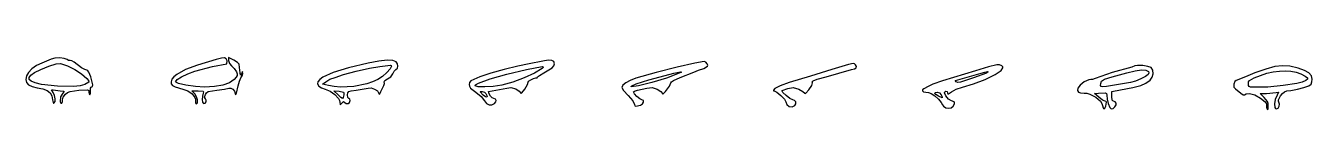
# Model space of a CAD drawing. Extents: x 11 to 695, y 9 to 24.
# Drawn here: x 344 to 695, y 9.3 to 23.6 of the extents above; entities that cross this region are included whole.
import ezdxf

# ---------------------------------------------------------------- set-up
doc = ezdxf.new("R2010")
doc.units = 0

msp = doc.modelspace()

# ---------------------------------------------------------------- linework, layer by layer
at = {"layer": 'Layer 1'}
for p, q in [((346.92214, 21.365206), (345.706708, 20.496079)), ((348.419428, 22.079671), (346.92214, 21.365206)), ((348.12073, 20.355315), (350.32853, 21.214572)), ((350.980596, 23.159172), (348.419428, 22.079671)), ((350.32853, 21.214572), (352.336636, 21.828692)), ((351.997672, 23.430618), (350.980596, 23.159172)), ((353.304036, 23.490298), (351.997672, 23.430618)), ((352.336636, 21.828692), (353.483556, 21.96643)), ((354.527917, 23.35002), (353.304036, 23.490298)), ((353.483556, 21.96643), (355.389263, 21.278865)), ((355.29754, 23.021589), (354.527917, 23.35002)), ((355.692564, 22.793341), (355.29754, 23.021589)), ((355.389263, 21.278865), (357.377371, 20.336761)), ((356.096583, 22.790519), (355.692564, 22.793341)), ((356.593911, 22.717803), (356.096583, 22.790519)), ((357.213478, 22.32203), (356.593911, 22.717803)), ((359.258532, 20.767117), (357.213478, 22.32203)), ((390.878024, 21.498293), (387.614265, 20.299868)), ((390.172468, 19.883981), (394.933604, 21.137931)), ((395.993305, 23.04205), (390.878024, 21.498293)), ((394.933604, 21.137931), (398.879029, 21.872238)), ((397.374949, 23.406899), (395.993305, 23.04205)), ((398.246145, 23.475349), (397.374949, 23.406899)), ((398.7247, 23.232252), (398.246145, 23.475349)), ((398.928418, 22.662461), (398.7247, 23.232252)), ((398.879029, 21.872238), (398.928418, 22.662461)), ((400.755808, 22.889297), (399.344696, 23.624839)), ((399.344696, 23.624839), (399.344696, 22.756652)), ((399.344696, 22.756652), (399.575236, 21.973838)), ((399.575236, 21.973838), (400.19101, 21.333899)), ((400.19101, 21.333899), (400.918571, 20.628607)), ((401.76343, 22.250725), (400.755808, 22.889297)), ((402.204314, 21.748413), (401.76343, 22.250725)), ((402.320378, 20.813904), (402.204314, 21.748413)), ((437.44472, 22.07438), (432.062844, 20.767244)), ((440.378808, 22.629305), (437.44472, 22.07438)), ((437.756609, 20.666134), (440.619722, 21.144104)), ((442.622795, 22.872849), (440.378808, 22.629305)), ((440.619722, 21.144104), (443.53014, 21.472541)), ((444.180189, 22.805176), (442.622795, 22.872849)), ((443.794724, 21.179029), (443.438192, 20.448966)), ((443.53014, 21.472541), (443.717069, 21.405689)), ((443.717069, 21.405689), (443.794724, 21.179029)), ((445.054494, 22.426452), (444.180189, 22.805176)), ((445.425369, 21.854395), (445.054494, 22.426452)), ((445.40181, 20.672313), (445.540225, 21.225552)), ((445.540225, 21.225552), (445.425369, 21.854395)), ((478.241826, 21.232734), (474.564065, 20.330554)), ((481.365581, 21.848602), (478.241826, 21.232734)), ((480.660025, 20.30802), (484.925905, 21.090482)), ((485.06975, 22.549572), (481.365581, 21.848602)), ((484.925905, 21.090482), (485.298405, 20.993325)), ((486.499443, 22.822473), (485.06975, 22.549572)), ((487.487117, 22.807144), (486.499443, 22.822473)), ((488.059858, 22.497928), (487.487117, 22.807144)), ((487.623113, 20.805349), (488.102588, 21.352618)), ((488.244752, 21.889171), (488.059858, 22.497928)), ((488.102588, 21.352618), (488.244752, 21.889171)), ((526.521165, 22.029224), (521.758662, 20.959249)), ((529.101119, 22.500403), (526.521165, 22.029224)), ((529.019892, 20.626932), (529.985754, 21.179206)), ((529.567976, 22.327129), (529.101119, 22.500403)), ((529.8782, 21.861655), (529.567976, 22.327129)), ((530.040307, 21.467017), (529.8782, 21.861655)), ((529.985754, 21.179206), (530.040307, 21.467017)), ((568.501747, 21.679974), (563.915633, 20.27874)), ((569.740439, 21.9674), (568.501747, 21.679974)), ((570.069801, 21.868986), (569.740439, 21.9674)), ((570.342543, 21.603421), (570.069801, 21.868986)), ((570.613112, 21.131382), (570.342543, 21.603421)), ((570.545743, 20.776951), (570.613112, 21.131382)), ((608.894828, 21.606243), (606.601771, 21.000876)), ((609.666221, 21.565233), (608.894828, 21.606243)), ((610.282304, 21.285568), (609.666221, 21.565233)), ((610.521195, 21.025411), (610.282304, 21.285568)), ((646.521071, 21.280629), (645.762246, 20.95431)), ((647.310318, 21.445547), (646.521071, 21.280629)), ((648.705958, 21.385537), (647.310318, 21.445547)), ((650.139631, 21.158243), (648.705958, 21.385537)), ((651.04298, 20.821312), (650.139631, 21.158243)), ((684.742815, 21.10499), (682.272652, 20.437843)), ((686.821195, 21.357799), (684.742815, 21.10499)), ((688.847188, 21.204606), (686.821195, 21.357799)), ((691.160188, 20.653743), (688.847188, 21.204606)), ((344.226749, 18.552818), (344.014891, 17.608172)), ((344.014891, 17.608172), (344.190226, 16.767844)), ((344.799467, 19.537034), (344.226749, 18.552818)), ((345.706708, 20.496079), (344.799467, 19.537034)), ((344.928072, 18.15925), (345.390685, 18.769875)), ((344.973856, 17.613976), (344.928072, 18.15925)), ((345.515007, 17.097741), (344.973856, 17.613976)), ((345.390685, 18.769875), (346.374727, 19.482167)), ((346.374727, 19.482167), (348.12073, 20.355315)), ((357.377371, 20.336761), (359.270923, 19.086086)), ((360.112056, 20.286209), (359.258532, 20.767117)), ((359.270923, 19.086086), (360.687498, 17.817816)), ((360.687636, 20.108348), (360.112056, 20.286209)), ((360.687498, 17.817816), (361.097411, 17.268012)), ((360.947727, 19.984385), (360.687636, 20.108348)), ((361.220815, 19.625439), (360.947727, 19.984385)), ((361.760081, 18.280252), (361.220815, 19.625439)), ((362.274828, 16.086458), (361.760081, 18.280252)), ((383.889745, 17.63129), (383.645644, 16.981353)), ((384.426328, 18.300764), (383.889745, 17.63129)), ((385.237721, 18.977121), (384.426328, 18.300764)), ((387.614265, 20.299868), (385.237721, 18.977121)), ((385.332872, 17.5382), (386.527301, 18.304197)), ((386.527301, 18.304197), (388.221396, 19.130717)), ((388.221396, 19.130717), (390.172468, 19.883981)), ((400.855644, 17.575755), (399.587005, 16.694841)), ((401.429901, 18.188508), (400.855644, 17.575755)), ((400.918571, 20.628607), (401.479708, 19.71112)), ((401.694462, 18.642908), (401.429901, 18.188508)), ((401.479708, 19.71112), (401.695631, 19.097573)), ((401.695631, 19.097573), (401.694462, 18.642908)), ((402.30199, 17.160888), (402.724309, 18.019549)), ((402.484067, 19.402792), (402.320378, 20.813904)), ((402.602469, 18.762279), (402.484067, 19.402792)), ((402.872476, 19.226403), (402.602469, 18.762279)), ((402.724309, 18.019549), (403.070781, 18.611908)), ((403.136398, 19.737358), (402.872476, 19.226403)), ((403.070781, 18.611908), (403.20056, 19.254272)), ((403.20056, 19.254272), (403.136398, 19.737358)), ((424.209333, 17.564877), (423.709661, 16.976738)), ((425.084487, 18.177313), (424.209333, 17.564877)), ((427.905823, 19.454518), (425.084487, 18.177313)), ((425.84679, 16.978502), (426.9845, 17.631141)), ((426.9845, 17.631141), (428.395612, 18.154311)), ((432.062844, 20.767244), (427.905823, 19.454518)), ((428.395612, 18.154311), (430.664206, 18.931525)), ((430.664206, 18.931525), (434.111321, 19.848703)), ((434.111321, 19.848703), (437.756609, 20.666134)), ((440.026702, 17.558821), (438.642448, 16.925841)), ((441.31212, 18.40636), (440.026702, 17.558821)), ((442.529971, 19.447242), (441.31212, 18.40636)), ((441.996174, 17.338159), (442.695468, 17.73133)), ((443.438192, 20.448966), (442.529971, 19.447242)), ((442.695468, 17.73133), (443.579838, 18.295334)), ((443.579838, 18.295334), (444.122102, 19.128683)), ((444.122102, 19.128683), (444.525812, 19.888744)), ((444.525812, 19.888744), (445.012866, 20.32707)), ((445.012866, 20.32707), (445.40181, 20.672313)), ((467.871822, 18.282016), (465.424822, 17.216318)), ((467.554907, 16.617676), (470.68999, 17.768107)), ((470.913623, 19.295751), (467.871822, 18.282016)), ((470.68999, 17.768107), (475.287955, 19.07107)), ((474.564065, 20.330554), (470.913623, 19.295751)), ((475.287955, 19.07107), (480.660025, 20.30802)), ((480.01572, 18.013023), (476.898756, 16.87893)), ((482.809694, 19.305602), (480.01572, 18.013023)), ((481.763956, 17.508992), (482.520697, 17.846313)), ((482.520697, 17.846313), (483.169688, 17.99168)), ((484.893361, 20.597651), (482.809694, 19.305602)), ((483.169688, 17.99168), (483.514969, 18.071584)), ((483.514969, 18.071584), (483.658638, 18.263672)), ((483.658638, 18.263672), (484.15094, 18.711876)), ((484.15094, 18.711876), (485.334333, 19.407731)), ((485.298405, 20.993325), (484.893361, 20.597651)), ((485.334333, 19.407731), (487.623113, 20.805349)), ((510.469766, 17.91548), (508.928788, 17.321446)), ((516.026108, 19.537377), (510.469766, 17.91548)), ((513.997546, 17.484385), (515.761436, 17.962399)), ((518.81204, 17.970618), (514.763956, 16.725692)), ((515.761436, 17.962399), (520.810748, 19.332545)), ((521.758662, 20.959249), (516.026108, 19.537377)), ((522.287829, 19.270147), (518.81204, 17.970618)), ((520.734371, 17.298074), (522.552412, 18.129263)), ((520.810748, 19.332545), (522.640607, 19.697009)), ((522.92843, 19.612298), (522.287829, 19.270147)), ((522.552412, 18.129263), (526.221656, 19.606345)), ((522.640607, 19.697009), (522.92843, 19.612298)), ((526.221656, 19.606345), (527.555863, 20.108348)), ((527.555863, 20.108348), (529.019892, 20.626932)), ((558.094796, 18.53143), (552.273959, 16.763307)), ((563.915633, 20.27874), (558.094796, 18.53143)), ((558.773717, 17.21182), (559.917247, 17.633963)), ((559.917247, 17.633963), (562.328132, 18.33458)), ((562.328132, 18.33458), (569.291617, 20.288618)), ((569.291617, 20.288618), (570.114042, 20.507053)), ((570.114042, 20.507053), (570.545743, 20.776951)), ((603.073991, 19.928431), (594.097511, 17.242732)), ((597.649676, 17.286124), (600.80704, 18.192058)), ((602.544824, 18.044597), (599.051616, 16.888543)), ((600.80704, 18.192058), (604.653378, 19.271911)), ((602.538397, 16.360341), (605.72547, 17.580738)), ((606.072604, 19.305072), (602.544824, 18.044597)), ((606.601771, 21.000876), (603.073991, 19.928431)), ((604.653378, 19.271911), (605.682432, 19.6007)), ((605.682432, 19.6007), (606.396101, 19.753453)), ((605.72547, 17.580738), (608.453756, 18.909945)), ((606.564024, 19.630863), (606.072604, 19.305072)), ((606.396101, 19.753453), (606.564024, 19.630863)), ((608.453756, 18.909945), (610.105915, 20.08189)), ((610.105915, 20.08189), (610.577888, 20.782022)), ((610.577888, 20.782022), (610.521195, 21.025411)), ((634.594808, 17.575335), (634.037895, 17.463213)), ((635.034267, 17.535185), (634.594808, 17.575335)), ((635.739823, 17.86221), (635.034267, 17.535185)), ((640.411177, 19.466072), (635.739823, 17.86221)), ((637.452665, 17.105502), (638.271049, 17.633258)), ((638.271049, 17.633258), (640.357384, 18.304418)), ((640.357384, 18.304418), (644.349017, 19.381978)), ((645.762246, 20.95431), (640.411177, 19.466072)), ((644.349017, 19.381978), (646.70004, 19.94058)), ((646.70004, 19.94058), (648.398732, 20.179433)), ((648.178334, 17.736666), (646.703645, 17.145228)), ((649.463978, 18.382409), (648.178334, 17.736666)), ((648.398732, 20.179433), (649.563759, 20.105283)), ((650.214304, 18.927247), (649.463978, 18.382409)), ((649.563759, 20.105283), (650.313787, 19.724878)), ((650.42822, 19.373423), (650.214304, 18.927247)), ((650.313787, 19.724878), (650.42822, 19.373423)), ((650.787216, 17.435702), (651.336122, 18.205508)), ((651.480507, 20.116991), (651.04298, 20.821312)), ((651.336122, 18.205508), (651.57272, 19.172163)), ((651.57272, 19.172163), (651.480507, 20.116991)), ((676.790482, 18.333169), (674.239897, 17.286124)), ((679.279816, 19.383522), (676.790482, 18.333169)), ((677.87351, 17.300941), (679.113525, 18.037894)), ((679.113525, 18.037894), (682.615927, 19.292632)), ((682.272652, 20.437843), (679.279816, 19.383522)), ((682.615927, 19.292632), (684.328342, 19.676499)), ((684.328342, 19.676499), (685.993049, 19.896196)), ((685.993049, 19.896196), (687.59366, 19.950347)), ((687.59366, 19.950347), (689.113789, 19.837574)), ((689.113789, 19.837574), (690.537047, 19.556502)), ((690.537047, 19.556502), (691.847047, 19.105753)), ((692.834164, 20.052482), (691.160188, 20.653743)), ((691.847047, 19.105753), (693.03178, 18.533977)), ((694.024746, 19.361561), (692.834164, 20.052482)), ((693.03178, 18.533977), (693.630825, 18.068233)), ((693.676295, 17.665195), (693.200303, 17.281538)), ((693.630825, 18.068233), (693.676295, 17.665195)), ((694.734844, 18.578631), (694.024746, 19.361561)), ((694.967368, 17.701344), (694.734844, 18.578631)), ((694.881996, 16.906138), (694.967368, 17.701344)), ((344.190226, 16.767844), (344.779088, 16.096575)), ((344.779088, 16.096575), (345.807812, 15.659112)), ((346.621822, 16.634306), (345.515007, 17.097741)), ((345.807812, 15.659112), (347.133552, 15.338437)), ((348.300183, 16.247568), (346.621822, 16.634306)), ((347.133552, 15.338437), (348.707647, 15.000475)), ((352.637638, 15.750217), (348.300183, 16.247568)), ((348.707647, 15.000475), (349.837943, 14.610617)), ((349.837943, 14.610617), (350.664463, 13.981344)), ((351.456141, 14.018341), (351.016403, 14.792513)), ((351.016403, 14.792513), (351.484716, 14.71155)), ((351.484716, 14.71155), (353.390775, 14.4639)), ((357.059562, 15.697763), (352.637638, 15.750217)), ((353.390775, 14.4639), (354.378907, 14.371119)), ((354.371057, 14.185889), (354.099154, 13.846539)), ((354.378907, 14.371119), (354.371057, 14.185889)), ((355.425632, 13.989447), (356.123835, 14.297918)), ((356.123835, 14.297918), (358.510642, 14.667806)), ((358.843509, 15.867146), (357.059562, 15.697763)), ((358.510642, 14.667806), (360.865612, 14.775227)), ((360.098143, 16.182282), (358.843509, 15.867146)), ((361.244672, 16.822926), (360.098143, 16.182282)), ((360.865612, 14.775227), (361.187963, 14.579104)), ((361.097411, 17.268012), (361.244672, 16.822926)), ((361.187963, 14.579104), (361.244672, 14.159805)), ((361.244672, 14.159805), (361.330353, 13.627111)), ((361.66805, 15.231324), (361.910364, 15.522234)), ((361.672592, 14.4639), (361.66805, 15.231324)), ((361.696713, 13.716452), (361.672592, 14.4639)), ((361.910364, 15.522234), (362.199967, 15.64763)), ((362.199967, 15.64763), (362.274828, 16.086458)), ((383.645644, 16.981353), (383.711692, 16.36361)), ((383.711692, 16.36361), (384.056339, 15.96728)), ((384.056339, 15.96728), (384.745375, 15.582956)), ((384.745375, 15.582956), (386.877874, 14.972959)), ((384.880798, 16.966507), (385.332872, 17.5382)), ((385.098467, 16.747857), (384.880798, 16.966507)), ((385.697562, 16.51079), (385.098467, 16.747857)), ((387.71656, 16.040421), (385.697562, 16.51079)), ((386.877874, 14.972959), (388.220525, 14.486511)), ((390.290853, 15.673438), (387.71656, 16.040421)), ((388.220525, 14.486511), (389.397415, 13.645455)), ((390.111085, 13.647572), (389.343792, 14.4639)), ((389.343792, 14.4639), (391.030777, 14.4639)), ((392.7735, 15.527878), (390.290853, 15.673438)), ((391.030777, 14.4639), (392.380285, 14.357626)), ((392.380285, 14.357626), (392.531809, 14.170708)), ((392.531809, 14.170708), (392.444711, 13.846539)), ((395.517523, 15.663659), (392.7735, 15.527878)), ((393.31545, 13.97888), (393.795366, 14.28341)), ((393.795366, 14.28341), (396.121011, 14.639231)), ((397.798161, 16.055061), (395.517523, 15.663659)), ((396.121011, 14.639231), (398.192347, 14.905931)), ((399.587005, 16.694841), (397.798161, 16.055061)), ((398.192347, 14.905931), (399.38844, 15.194856)), ((399.38844, 15.194856), (399.92264, 15.2323)), ((399.92264, 15.2323), (400.483596, 14.920792)), ((400.483596, 14.920792), (400.929656, 14.38022)), ((400.929656, 14.38022), (401.119169, 13.730475)), ((401.471109, 13.818978), (401.989473, 15.878893)), ((401.989473, 15.878893), (402.30199, 17.160888)), ((423.709661, 16.976738), (423.612025, 16.35447)), ((423.612025, 16.35447), (423.951447, 15.773677)), ((423.951447, 15.773677), (424.673126, 15.289323)), ((424.673126, 15.289323), (425.72226, 14.956378)), ((425.00859, 16.333976), (425.84679, 16.978502)), ((426.620433, 15.927929), (425.00859, 16.333976)), ((425.72226, 14.956378), (427.023746, 14.420029)), ((428.147529, 15.649105), (426.620433, 15.927929)), ((427.023746, 14.420029), (428.309622, 13.469904)), ((429.231343, 13.355472), (428.096103, 14.503764)), ((428.096103, 14.503764), (429.507215, 14.395814)), ((429.842883, 15.523496), (428.147529, 15.649105)), ((429.507215, 14.395814), (430.673279, 14.163818)), ((433.486815, 15.701313), (429.842883, 15.523496)), ((430.673279, 14.163818), (430.821319, 13.883994)), ((431.843432, 13.969862), (432.113803, 14.305106)), ((432.113803, 14.305106), (432.822722, 14.496879)), ((432.822722, 14.496879), (434.181523, 14.658986)), ((437.049124, 16.400161), (433.486815, 15.701313)), ((434.181523, 14.658986), (437.386159, 15.218492)), ((438.642448, 16.925841), (437.049124, 16.400161)), ((437.386159, 15.218492), (438.219966, 15.271541)), ((438.219966, 15.271541), (439.150975, 14.974546)), ((439.150975, 14.974546), (439.946848, 14.439426)), ((439.946848, 14.439426), (440.375247, 13.7781)), ((440.578447, 13.636988), (440.917114, 14.287511)), ((440.917114, 14.287511), (441.69005, 15.97767)), ((441.69005, 15.97767), (441.8828, 16.528666)), ((441.833984, 16.966154), (441.996174, 17.338159)), ((441.8828, 16.528666), (441.833984, 16.966154)), ((465.044235, 16.790708), (464.961404, 16.252484)), ((464.961404, 16.252484), (465.044616, 15.73701)), ((465.424822, 17.216318), (465.044235, 16.790708)), ((465.044616, 15.73701), (465.337642, 15.256063)), ((465.337642, 15.256063), (466.813488, 14.094541)), ((466.571483, 15.838323), (466.751189, 16.167956)), ((467.438765, 15.580134), (466.571483, 15.838323)), ((466.751189, 16.167956), (467.554907, 16.617676)), ((466.813488, 14.094541), (468.277032, 12.910707)), ((469.260004, 15.541284), (467.438765, 15.580134)), ((468.011214, 14.180972), (468.100186, 14.29633)), ((468.809154, 13.33113), (468.011214, 14.180972)), ((468.100186, 14.29633), (468.484598, 14.294214)), ((468.484598, 14.294214), (469.119731, 14.106271)), ((469.119731, 14.106271), (469.570449, 13.73365)), ((471.555641, 15.706957), (469.260004, 15.541284)), ((470.253074, 14.278692), (472.281547, 14.639583)), ((470.410005, 13.691151), (470.253074, 14.278692)), ((473.846118, 16.062337), (471.555641, 15.706957)), ((472.281547, 14.639583), (475.292508, 15.242128)), ((476.898756, 16.87893), (473.846118, 16.062337)), ((475.292508, 15.242128), (476.359705, 15.413755)), ((476.359705, 15.413755), (477.673759, 14.987423)), ((477.673759, 14.987423), (478.66167, 14.381967)), ((478.66167, 14.381967), (479.072524, 13.811966)), ((479.388701, 13.925914), (480.14885, 14.964845)), ((480.14885, 14.964845), (480.85348, 16.219015)), ((480.85348, 16.219015), (481.036086, 16.851149)), ((481.036086, 16.851149), (481.176679, 17.127881)), ((481.176679, 17.127881), (481.763956, 17.508992)), ((506.883998, 15.999366), (506.589208, 15.406523)), ((506.589208, 15.406523), (507.107351, 14.614801)), ((507.698695, 16.660208), (506.883998, 15.999366)), ((507.107351, 14.614801), (508.353098, 13.196016)), ((508.928788, 17.321446), (507.698695, 16.660208)), ((509.139919, 15.674518), (509.394537, 15.847424)), ((509.174718, 15.58644), (509.139919, 15.674518)), ((511.199531, 15.832067), (509.174718, 15.58644)), ((509.394537, 15.847424), (510.557564, 16.363301)), ((509.76421, 14.167566), (510.101069, 14.401326)), ((510.053863, 13.627844), (509.76421, 14.167566)), ((510.101069, 14.401326), (510.910738, 14.625825)), ((510.557564, 16.363301), (513.997546, 17.484385)), ((510.910738, 14.625825), (513.46979, 15.204734)), ((514.763956, 16.725692), (511.199531, 15.832067)), ((513.46979, 15.204734), (514.881828, 15.371686)), ((514.881828, 15.371686), (516.292014, 14.926392)), ((516.292014, 14.926392), (517.287642, 14.32226)), ((517.287642, 14.32226), (517.701715, 13.766811)), ((517.9252, 13.690611), (518.491585, 14.295978)), ((518.491585, 14.295978), (519.638113, 15.772001)), ((519.638113, 15.772001), (519.994772, 16.676171)), ((519.994772, 16.676171), (520.192195, 16.93958)), ((520.192195, 16.93958), (520.734371, 17.298074)), ((548.029819, 14.655811), (548.019947, 14.514909)), ((548.019947, 14.514909), (548.137637, 14.4639)), ((548.403279, 15.134531), (548.029819, 14.655811)), ((548.137637, 14.4639), (548.883696, 14.075381)), ((549.827311, 15.88952), (548.403279, 15.134531)), ((548.883696, 14.075381), (549.976228, 13.181905)), ((552.273959, 16.763307), (549.827311, 15.88952)), ((550.357669, 14.569381), (551.921181, 15.117598)), ((550.36209, 14.386826), (550.357669, 14.569381)), ((550.583276, 14.06138), (550.36209, 14.386826)), ((551.445504, 13.18799), (550.583276, 14.06138)), ((551.921181, 15.117598), (553.363867, 15.359295)), ((553.363867, 15.359295), (554.919794, 14.918631)), ((554.919794, 14.918631), (556.040967, 14.332667)), ((556.040967, 14.332667), (556.507295, 13.810202)), ((556.843492, 13.891518), (557.651707, 14.757059)), ((557.651707, 14.757059), (558.412605, 15.927091)), ((558.412605, 15.927091), (558.592213, 16.712154)), ((558.576503, 16.981252), (558.773717, 17.21182)), ((558.592213, 16.712154), (558.576503, 16.981252)), ((588.637213, 14.782784), (588.625792, 14.473645)), ((588.625792, 14.473645), (588.942719, 14.217755)), ((589.02884, 15.049159), (588.637213, 14.782784)), ((588.942719, 14.217755), (589.536135, 14.111122)), ((590.197594, 15.692626), (589.02884, 15.049159)), ((589.536135, 14.111122), (590.262285, 13.995058)), ((591.477147, 16.31389), (590.197594, 15.692626)), ((594.097511, 17.242732), (591.477147, 16.31389)), ((592.121375, 14.0321), (592.654693, 14.111122)), ((592.654693, 14.111122), (593.251329, 13.910744)), ((594.679286, 13.93771), (594.736609, 14.240368)), ((594.736609, 14.240368), (594.974561, 14.401458)), ((594.974561, 14.401458), (595.340789, 14.313572)), ((595.340789, 14.313572), (595.489264, 13.929089)), ((595.693214, 13.627816), (596.54407, 14.230361)), ((596.54407, 14.230361), (597.849966, 14.973929)), ((597.627804, 17.177468), (597.649676, 17.286124)), ((597.834532, 16.916413), (597.627804, 17.177468)), ((598.323482, 16.724546), (597.834532, 16.916413)), ((597.849966, 14.973929), (599.509875, 15.514826)), ((599.051616, 16.888543), (598.323482, 16.724546)), ((599.509875, 15.514826), (602.538397, 16.360341)), ((631.029531, 15.214964), (630.96129, 14.558456)), ((630.96129, 14.558456), (631.194543, 14.13855)), ((631.635576, 16.071361), (631.029531, 15.214964)), ((631.194543, 14.13855), (631.770298, 13.923036)), ((632.771681, 16.898024), (631.635576, 16.071361)), ((634.037895, 17.463213), (632.771681, 16.898024)), ((637.238021, 15.92165), (637.264882, 16.458154)), ((637.3966, 15.658627), (637.238021, 15.92165)), ((637.264882, 16.458154), (637.452665, 17.105502)), ((637.877112, 15.600457), (637.3966, 15.658627)), ((638.816047, 15.678515), (637.877112, 15.600457)), ((645.386184, 16.763307), (638.816047, 15.678515)), ((640.29207, 14.307619), (642.673321, 14.724956)), ((640.29207, 12.974824), (640.29207, 14.307619)), ((642.673321, 14.724956), (646.043465, 15.355183)), ((646.703645, 17.145228), (645.386184, 16.763307)), ((646.043465, 15.355183), (648.176217, 15.902529)), ((648.176217, 15.902529), (649.585995, 16.538775)), ((649.585995, 16.538775), (650.787216, 17.435702)), ((673.580555, 16.333976), (673.533812, 15.507285)), ((673.533812, 15.507285), (673.994011, 15.011059)), ((673.872655, 17.006503), (673.580555, 16.333976)), ((674.239897, 17.286124), (673.872655, 17.006503)), ((673.994011, 15.011059), (675.454159, 13.869469)), ((677.52673, 16.433812), (677.616115, 16.911562)), ((677.546204, 15.940849), (677.52673, 16.433812)), ((677.72089, 15.657965), (677.546204, 15.940849)), ((677.616115, 16.911562), (677.87351, 17.300941)), ((678.144218, 15.519412), (677.72089, 15.657965)), ((678.909619, 15.45944), (678.144218, 15.519412)), ((682.839428, 15.508448), (678.909619, 15.45944)), ((687.070565, 15.897281), (682.839428, 15.508448)), ((685.088173, 14.002114), (685.774238, 14.089603)), ((685.774238, 14.089603), (685.372865, 13.334658)), ((686.836728, 13.790458), (687.358741, 14.203991)), ((690.7939, 16.522718), (687.070565, 15.897281)), ((687.358741, 14.203991), (688.053394, 14.44991)), ((688.053394, 14.44991), (689.083737, 14.616653)), ((689.083737, 14.616653), (690.957038, 14.936066)), ((692.212289, 16.891906), (690.7939, 16.522718)), ((690.957038, 14.936066), (692.683792, 15.377816)), ((693.200303, 17.281538), (692.212289, 16.891906)), ((692.683792, 15.377816), (694.010695, 15.864875)), ((694.010695, 15.864875), (694.68444, 16.320218)), ((694.68444, 16.320218), (694.881996, 16.906138)), ((350.664463, 13.981344), (351.174475, 13.126976)), ((351.174475, 13.126976), (351.355246, 12.061835)), ((351.355246, 12.061835), (351.462182, 11.281842)), ((351.860954, 13.176012), (351.456141, 14.018341)), ((351.462182, 11.281842), (351.576157, 11.110326)), ((351.576157, 11.110326), (351.719666, 11.112509)), ((351.719666, 11.112509), (352.007004, 11.565305)), ((352.049337, 12.305736), (351.860954, 13.176012)), ((352.007004, 11.565305), (352.049337, 12.305736)), ((353.530167, 12.867006), (353.441928, 11.532668)), ((353.441928, 11.532668), (353.58132, 11.145053)), ((354.099154, 13.846539), (353.530167, 12.867006)), ((353.58132, 11.145053), (353.867026, 11.131559)), ((353.867026, 11.131559), (354.088835, 11.486365)), ((354.083631, 12.006801), (354.215394, 12.713151)), ((354.088835, 11.486365), (354.083631, 12.006801)), ((354.215394, 12.713151), (354.84669, 13.533272)), ((354.84669, 13.533272), (355.425632, 13.989447)), ((361.330353, 13.627111), (361.536419, 13.405566)), ((361.536419, 13.405566), (361.696713, 13.716452)), ((389.397415, 13.645455), (390.184837, 12.658085)), ((390.595934, 12.873566), (390.111085, 13.647572)), ((390.184837, 12.658085), (390.362591, 12.174623)), ((390.359088, 11.732693), (390.323325, 11.1701)), ((390.323325, 11.1701), (390.518543, 10.93612)), ((390.362591, 12.174623), (390.359088, 11.732693)), ((390.518543, 10.93612), (390.721115, 11.018567)), ((390.852977, 11.980431), (390.595934, 12.873566)), ((390.721115, 11.018567), (390.840938, 11.243004)), ((390.840938, 11.243004), (390.852977, 11.980431)), ((392.210218, 13.013271), (392.155477, 12.129436)), ((392.155477, 12.129436), (392.272517, 11.399654)), ((392.444711, 13.846539), (392.210218, 13.013271)), ((392.272517, 11.399654), (392.553367, 11.028548)), ((392.553367, 11.028548), (392.951163, 11.099533)), ((392.782761, 12.723426), (393.016211, 13.488116)), ((393.028206, 12.326771), (392.782761, 12.723426)), ((392.951163, 11.099533), (393.213194, 11.477105)), ((393.016211, 13.488116), (393.31545, 13.97888)), ((393.264021, 11.954954), (393.028206, 12.326771)), ((393.213194, 11.477105), (393.264021, 11.954954)), ((401.119169, 13.730475), (401.229903, 13.418514)), ((401.229903, 13.418514), (401.471109, 13.818978)), ((428.309622, 13.469904), (429.292153, 12.366519)), ((429.975021, 12.649072), (429.231343, 13.355472)), ((429.292153, 12.366519), (429.579747, 11.838765)), ((429.579747, 11.838765), (429.683604, 11.37039)), ((429.683604, 11.37039), (429.75632, 10.672022)), ((429.75632, 10.672022), (430.206068, 11.133323)), ((430.411914, 12.419684), (429.975021, 12.649072)), ((430.206068, 11.133323), (430.690477, 11.59286)), ((430.649576, 12.670713), (430.411914, 12.419684)), ((430.79556, 13.405566), (430.649576, 12.670713)), ((430.690477, 11.59286), (431.052383, 11.325587)), ((430.821319, 13.883994), (430.79556, 13.405566)), ((431.052383, 11.325587), (431.447808, 11.040912)), ((431.447808, 11.040912), (431.928727, 11.061665)), ((431.800272, 13.377344), (431.843432, 13.969862)), ((431.903901, 12.649827), (431.800272, 13.377344)), ((432.15305, 12.347232), (431.903901, 12.649827)), ((431.928727, 11.061665), (432.334835, 11.334765)), ((432.402199, 12.18857), (432.15305, 12.347232)), ((432.334835, 11.334765), (432.505828, 11.807129)), ((432.505828, 11.807129), (432.402199, 12.18857)), ((440.375247, 13.7781), (440.45912, 13.607862)), ((440.45912, 13.607862), (440.578447, 13.636988)), ((468.277032, 12.910707), (469.19474, 11.775026)), ((469.460216, 12.832147), (468.809154, 13.33113)), ((469.19474, 11.775026), (469.725814, 11.067827)), ((469.840412, 12.752133), (469.460216, 12.832147)), ((469.570449, 13.73365), (469.895302, 13.062247)), ((469.725814, 11.067827), (470.424965, 10.687588)), ((469.895302, 13.062247), (469.840412, 12.752133)), ((470.793883, 13.058962), (470.410005, 13.691151)), ((470.424965, 10.687588), (471.192511, 10.66189)), ((471.274333, 12.553772), (470.793883, 13.058962)), ((471.192511, 10.66189), (471.928769, 11.018317)), ((471.720983, 12.347232), (471.274333, 12.553772)), ((472.158263, 12.21445), (471.720983, 12.347232)), ((471.928769, 11.018317), (472.2777, 11.450542)), ((472.349016, 11.882403), (472.158263, 12.21445)), ((472.2777, 11.450542), (472.349016, 11.882403)), ((479.072524, 13.811966), (479.157455, 13.734432)), ((479.157455, 13.734432), (479.388701, 13.925914)), ((508.353098, 13.196016), (509.598845, 11.717391)), ((509.598845, 11.717391), (510.116988, 10.780898)), ((510.728881, 12.903078), (510.053863, 13.627844)), ((510.116988, 10.780898), (510.185835, 10.41225)), ((510.43096, 10.260065), (511.681558, 10.574523)), ((511.498356, 12.267278), (510.728881, 12.903078)), ((512.071378, 11.994454), (511.498356, 12.267278)), ((511.681558, 10.574523), (512.270461, 10.951019)), ((512.510184, 11.824134), (512.071378, 11.994454)), ((512.270461, 10.951019), (512.561607, 11.421939)), ((512.561607, 11.421939), (512.510184, 11.824134)), ((517.701715, 13.766811), (517.760838, 13.636966)), ((517.760838, 13.636966), (517.9252, 13.690611)), ((549.976228, 13.181905), (550.964381, 12.191591)), ((550.964381, 12.191591), (551.397306, 11.512559)), ((551.397306, 11.512559), (551.659629, 10.710083)), ((552.483482, 12.361564), (551.445504, 13.18799)), ((551.659629, 10.710083), (552.284631, 10.209794)), ((553.236337, 11.994454), (552.483482, 12.361564)), ((553.766838, 11.843112), (553.236337, 11.994454)), ((554.065366, 11.463964), (553.766838, 11.843112)), ((553.800077, 10.471511), (554.090314, 10.969325)), ((554.090314, 10.969325), (554.065366, 11.463964)), ((556.507295, 13.810202), (556.597606, 13.737288)), ((556.597606, 13.737288), (556.843492, 13.891518)), ((590.262285, 13.995058), (591.014628, 13.716011)), ((591.014628, 13.716011), (591.97134, 13.072891)), ((591.97134, 13.072891), (592.971311, 12.18394)), ((592.008448, 13.806234), (592.121375, 14.0321)), ((592.310453, 13.450325), (592.008448, 13.806234)), ((593.021935, 12.981174), (592.310453, 13.450325)), ((592.971311, 12.18394), (593.758822, 11.302463)), ((594.005921, 12.57107), (593.021935, 12.981174)), ((593.251329, 13.910744), (593.713027, 13.428849)), ((593.713027, 13.428849), (594.00053, 12.829469)), ((593.758822, 11.302463), (594.078152, 10.681767)), ((594.00053, 12.829469), (594.005921, 12.57107)), ((594.078152, 10.681767), (594.343926, 10.249702)), ((594.994405, 13.094416), (594.679286, 13.93771)), ((595.695683, 12.245037), (594.994405, 13.094416)), ((595.489264, 13.929089), (595.532782, 13.671858)), ((595.532782, 13.671858), (595.693214, 13.627816)), ((596.558887, 11.763032), (595.695683, 12.245037)), ((597.27948, 11.466875), (596.558887, 11.763032)), ((597.017261, 10.253539), (597.343112, 10.889201)), ((597.382254, 11.225663), (597.27948, 11.466875)), ((597.343112, 10.889201), (597.382254, 11.225663)), ((631.770298, 13.923036), (632.729568, 13.8797)), ((632.729568, 13.8797), (633.478833, 13.807357)), ((633.478833, 13.807357), (634.285104, 13.572088)), ((634.285104, 13.572088), (635.885652, 12.736699)), ((635.556378, 13.758344), (636.689501, 13.817258)), ((636.777696, 12.714474), (635.556378, 13.758344)), ((635.885652, 12.736699), (637.165195, 11.62138)), ((636.689501, 13.817258), (638.439985, 13.905452)), ((637.76984, 11.972846), (636.777696, 12.714474)), ((637.165195, 11.62138), (637.570208, 11.0362)), ((637.570208, 11.0362), (637.757713, 10.473981)), ((638.439985, 11.65614), (637.76984, 11.972846)), ((638.439985, 13.905452), (638.877915, 13.762313)), ((638.725581, 11.600566), (638.439985, 11.65614)), ((638.658708, 10.318759), (638.84912, 11.408666)), ((638.84912, 11.408666), (638.725581, 11.600566)), ((638.877915, 13.762313), (638.939872, 13.257752)), ((638.939872, 13.257752), (638.978264, 12.234872)), ((638.978264, 12.234872), (639.277436, 11.00059)), ((639.277436, 11.00059), (639.706982, 9.961703)), ((640.412764, 11.969186), (640.29207, 12.974824)), ((640.566063, 11.722831), (640.412764, 11.969186)), ((640.78349, 11.641676), (640.566063, 11.722831)), ((641.189052, 11.489232), (640.78349, 11.641676)), ((641.153951, 10.106651), (641.458437, 10.628718)), ((641.474229, 11.12274), (641.189052, 11.489232)), ((641.458437, 10.628718), (641.474229, 11.12274)), ((675.454159, 13.869469), (676.084529, 13.421838)), ((676.084529, 13.421838), (676.465926, 13.428497)), ((676.465926, 13.428497), (676.966254, 13.661418)), ((676.966254, 13.661418), (677.883035, 13.758344)), ((677.883035, 13.758344), (679.304213, 13.388936)), ((679.304213, 13.388936), (680.880502, 12.507526)), ((680.756765, 13.758344), (682.485024, 13.763283)), ((681.867663, 12.696835), (680.756765, 13.758344)), ((680.880502, 12.507526), (682.117198, 11.454334)), ((682.745066, 11.581483), (681.867663, 12.696835)), ((682.117198, 11.454334), (682.453604, 10.96964)), ((682.453604, 10.96964), (682.519597, 10.569584)), ((682.485024, 13.763283), (685.088173, 14.002114)), ((682.519597, 10.569584), (682.495608, 9.995129)), ((682.923202, 11.004013), (682.745066, 11.581483)), ((682.972916, 10.315583), (682.923202, 11.004013)), ((684.843659, 12.148701), (684.639396, 10.904767)), ((684.639396, 10.904767), (684.770557, 9.923366)), ((685.372865, 13.334658), (684.843659, 12.148701)), ((685.715401, 11.691379), (685.748838, 12.047944)), ((685.840649, 11.416604), (685.715401, 11.691379)), ((685.748838, 12.047944), (686.324307, 13.120874)), ((686.042024, 10.878452), (685.840649, 11.416604)), ((685.969986, 10.25517), (686.042024, 10.878452)), ((686.324307, 13.120874), (686.836728, 13.790458)), ((510.185835, 10.41225), (510.43096, 10.260065)), ((552.284631, 10.209794), (553.066662, 10.100626)), ((553.066662, 10.100626), (553.800077, 10.471511)), ((594.343926, 10.249702), (594.983028, 9.868967)), ((594.983028, 9.868967), (595.772231, 9.715244)), ((595.772231, 9.715244), (596.471971, 9.852827)), ((596.471971, 9.852827), (597.017261, 10.253539)), ((637.757713, 10.473981), (637.915162, 9.810361)), ((637.915162, 9.810361), (638.150531, 9.55764)), ((638.150531, 9.55764), (638.41474, 9.724283)), ((638.41474, 9.724283), (638.658708, 10.318759)), ((639.706982, 9.961703), (640.136495, 9.525008)), ((640.136495, 9.525008), (640.67517, 9.693195)), ((640.67517, 9.693195), (641.153951, 10.106651)), ((682.495608, 9.995129), (682.663177, 9.475972)), ((682.663177, 9.475972), (682.796356, 9.349341)), ((682.796356, 9.349341), (682.892527, 9.447441)), ((682.892527, 9.447441), (682.972916, 10.315583)), ((684.770557, 9.923366), (684.965199, 9.631275)), ((684.965199, 9.631275), (685.247629, 9.525008)), ((685.247629, 9.525008), (685.685024, 9.739706)), ((685.685024, 9.739706), (685.969986, 10.25517))]:
    msp.add_line(p, q, dxfattribs=at)

doc.saveas('drawing.dxf')
